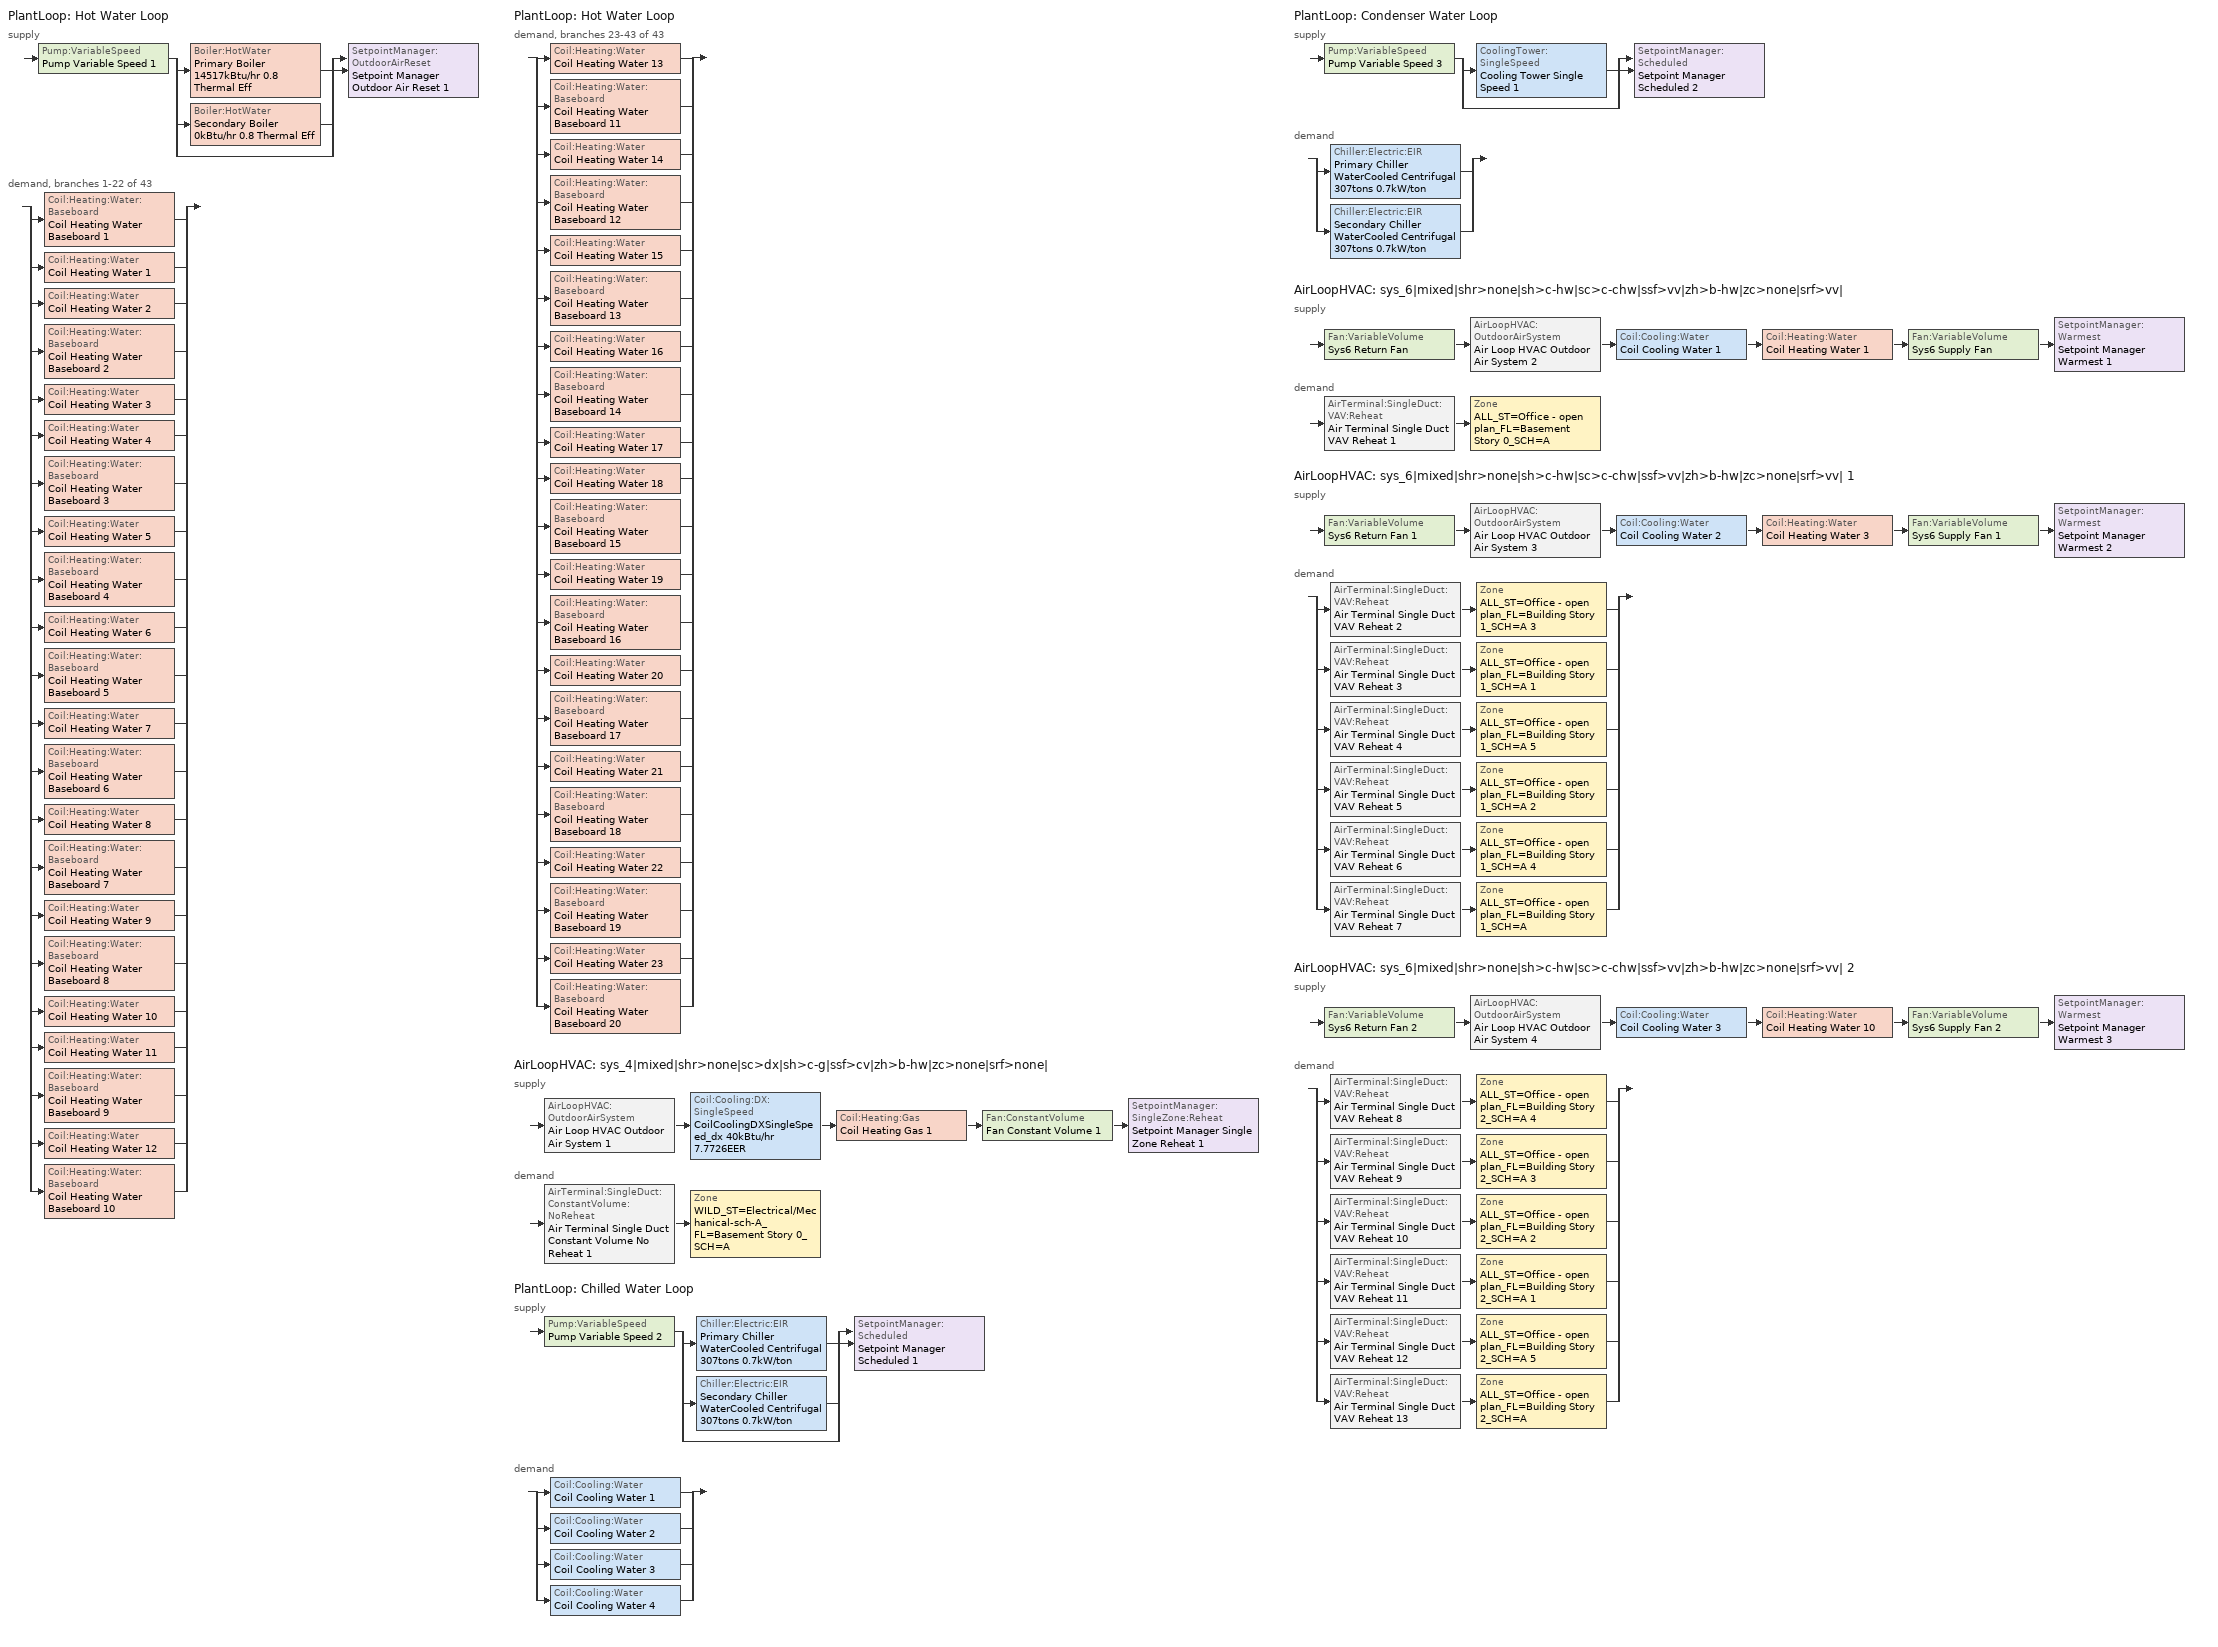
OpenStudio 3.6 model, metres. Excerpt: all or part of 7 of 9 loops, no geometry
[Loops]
PlantLoop 'Hot Water Loop'
 supply: Pump:VariableSpeed 'Pump Variable Speed 1' > split
  | Boiler:HotWater 'Primary Boiler 14517kBtu/hr 0.8 Thermal Eff'
  | Boiler:HotWater 'Secondary Boiler 0kBtu/hr 0.8 Thermal Eff'
  | bypass
  join > SetpointManager:OutdoorAirReset 'Setpoint Manager Outdoor Air Reset 1'
 demand, branches 1-22 of 43: split
  | Coil:Heating:Water:Baseboard 'Coil Heating Water Baseboard 1'
  | Coil:Heating:Water 'Coil Heating Water 1'
  | Coil:Heating:Water 'Coil Heating Water 2'
  | Coil:Heating:Water:Baseboard 'Coil Heating Water Baseboard 2'
  | Coil:Heating:Water 'Coil Heating Water 3'
  | Coil:Heating:Water 'Coil Heating Water 4'
  | Coil:Heating:Water:Baseboard 'Coil Heating Water Baseboard 3'
  | Coil:Heating:Water 'Coil Heating Water 5'
  | Coil:Heating:Water:Baseboard 'Coil Heating Water Baseboard 4'
  | Coil:Heating:Water 'Coil Heating Water 6'
  | Coil:Heating:Water:Baseboard 'Coil Heating Water Baseboard 5'
  | Coil:Heating:Water 'Coil Heating Water 7'
  | Coil:Heating:Water:Baseboard 'Coil Heating Water Baseboard 6'
  | Coil:Heating:Water 'Coil Heating Water 8'
  | Coil:Heating:Water:Baseboard 'Coil Heating Water Baseboard 7'
  | Coil:Heating:Water 'Coil Heating Water 9'
  | Coil:Heating:Water:Baseboard 'Coil Heating Water Baseboard 8'
  | Coil:Heating:Water 'Coil Heating Water 10'
  | Coil:Heating:Water 'Coil Heating Water 11'
  | Coil:Heating:Water:Baseboard 'Coil Heating Water Baseboard 9'
  | Coil:Heating:Water 'Coil Heating Water 12'
  | Coil:Heating:Water:Baseboard 'Coil Heating Water Baseboard 10'
PlantLoop 'Hot Water Loop'
 demand, branches 23-43 of 43: split
  | Coil:Heating:Water 'Coil Heating Water 13'
  | Coil:Heating:Water:Baseboard 'Coil Heating Water Baseboard 11'
  | Coil:Heating:Water 'Coil Heating Water 14'
  | Coil:Heating:Water:Baseboard 'Coil Heating Water Baseboard 12'
  | Coil:Heating:Water 'Coil Heating Water 15'
  | Coil:Heating:Water:Baseboard 'Coil Heating Water Baseboard 13'
  | Coil:Heating:Water 'Coil Heating Water 16'
  | Coil:Heating:Water:Baseboard 'Coil Heating Water Baseboard 14'
  | Coil:Heating:Water 'Coil Heating Water 17'
  | Coil:Heating:Water 'Coil Heating Water 18'
  | Coil:Heating:Water:Baseboard 'Coil Heating Water Baseboard 15'
  | Coil:Heating:Water 'Coil Heating Water 19'
  | Coil:Heating:Water:Baseboard 'Coil Heating Water Baseboard 16'
  | Coil:Heating:Water 'Coil Heating Water 20'
  | Coil:Heating:Water:Baseboard 'Coil Heating Water Baseboard 17'
  | Coil:Heating:Water 'Coil Heating Water 21'
  | Coil:Heating:Water:Baseboard 'Coil Heating Water Baseboard 18'
  | Coil:Heating:Water 'Coil Heating Water 22'
  | Coil:Heating:Water:Baseboard 'Coil Heating Water Baseboard 19'
  | Coil:Heating:Water 'Coil Heating Water 23'
  | Coil:Heating:Water:Baseboard 'Coil Heating Water Baseboard 20'
AirLoopHVAC 'sys_4|mixed|shr>none|sc>dx|sh>c-g|ssf>cv|zh>b-hw|zc>none|srf>none|'
 supply: AirLoopHVAC:OutdoorAirSystem 'Air Loop HVAC Outdoor Air System 1' > Coil:Cooling:DX:SingleSpeed 'CoilCoolingDXSingleSpeed_dx 40kBtu/hr 7.7726EER' > Coil:Heating:Gas 'Coil Heating Gas 1' > Fan:ConstantVolume 'Fan Constant Volume 1' > SetpointManager:SingleZone:Reheat 'Setpoint Manager Single Zone Reheat 1'
 demand: AirTerminal:SingleDuct:ConstantVolume:NoReheat 'Air Terminal Single Duct Constant Volume No Reheat 1' > Zone 'WILD_ST=Electrical/Mechanical-sch-A_FL=Basement Story 0_SCH=A'
PlantLoop 'Chilled Water Loop'
 supply: Pump:VariableSpeed 'Pump Variable Speed 2' > split
  | Chiller:Electric:EIR 'Primary Chiller WaterCooled Centrifugal 307tons 0.7kW/ton'
  | Chiller:Electric:EIR 'Secondary Chiller WaterCooled Centrifugal 307tons 0.7kW/ton'
  | bypass
  join > SetpointManager:Scheduled 'Setpoint Manager Scheduled 1'
 demand: split
  | Coil:Cooling:Water 'Coil Cooling Water 1'
  | Coil:Cooling:Water 'Coil Cooling Water 2'
  | Coil:Cooling:Water 'Coil Cooling Water 3'
  | Coil:Cooling:Water 'Coil Cooling Water 4'
PlantLoop 'Condenser Water Loop'
 supply: Pump:VariableSpeed 'Pump Variable Speed 3' > split
  | CoolingTower:SingleSpeed 'Cooling Tower Single Speed 1'
  | bypass
  join > SetpointManager:Scheduled 'Setpoint Manager Scheduled 2'
 demand: split
  | Chiller:Electric:EIR 'Primary Chiller WaterCooled Centrifugal 307tons 0.7kW/ton'
  | Chiller:Electric:EIR 'Secondary Chiller WaterCooled Centrifugal 307tons 0.7kW/ton'
AirLoopHVAC 'sys_6|mixed|shr>none|sh>c-hw|sc>c-chw|ssf>vv|zh>b-hw|zc>none|srf>vv|'
 supply: Fan:VariableVolume 'Sys6 Return Fan' > AirLoopHVAC:OutdoorAirSystem 'Air Loop HVAC Outdoor Air System 2' > Coil:Cooling:Water 'Coil Cooling Water 1' > Coil:Heating:Water 'Coil Heating Water 1' > Fan:VariableVolume 'Sys6 Supply Fan' > SetpointManager:Warmest 'Setpoint Manager Warmest 1'
 demand: AirTerminal:SingleDuct:VAV:Reheat 'Air Terminal Single Duct VAV Reheat 1' > Zone 'ALL_ST=Office - open plan_FL=Basement Story 0_SCH=A'
AirLoopHVAC 'sys_6|mixed|shr>none|sh>c-hw|sc>c-chw|ssf>vv|zh>b-hw|zc>none|srf>vv| 1'
 supply: Fan:VariableVolume 'Sys6 Return Fan 1' > AirLoopHVAC:OutdoorAirSystem 'Air Loop HVAC Outdoor Air System 3' > Coil:Cooling:Water 'Coil Cooling Water 2' > Coil:Heating:Water 'Coil Heating Water 3' > Fan:VariableVolume 'Sys6 Supply Fan 1' > SetpointManager:Warmest 'Setpoint Manager Warmest 2'
 demand: split
  | AirTerminal:SingleDuct:VAV:Reheat 'Air Terminal Single Duct VAV Reheat 2' > Zone 'ALL_ST=Office - open plan_FL=Building Story 1_SCH=A 3'
  | AirTerminal:SingleDuct:VAV:Reheat 'Air Terminal Single Duct VAV Reheat 3' > Zone 'ALL_ST=Office - open plan_FL=Building Story 1_SCH=A 1'
  | AirTerminal:SingleDuct:VAV:Reheat 'Air Terminal Single Duct VAV Reheat 4' > Zone 'ALL_ST=Office - open plan_FL=Building Story 1_SCH=A 5'
  | AirTerminal:SingleDuct:VAV:Reheat 'Air Terminal Single Duct VAV Reheat 5' > Zone 'ALL_ST=Office - open plan_FL=Building Story 1_SCH=A 2'
  | AirTerminal:SingleDuct:VAV:Reheat 'Air Terminal Single Duct VAV Reheat 6' > Zone 'ALL_ST=Office - open plan_FL=Building Story 1_SCH=A 4'
  | AirTerminal:SingleDuct:VAV:Reheat 'Air Terminal Single Duct VAV Reheat 7' > Zone 'ALL_ST=Office - open plan_FL=Building Story 1_SCH=A'
AirLoopHVAC 'sys_6|mixed|shr>none|sh>c-hw|sc>c-chw|ssf>vv|zh>b-hw|zc>none|srf>vv| 2'
 supply: Fan:VariableVolume 'Sys6 Return Fan 2' > AirLoopHVAC:OutdoorAirSystem 'Air Loop HVAC Outdoor Air System 4' > Coil:Cooling:Water 'Coil Cooling Water 3' > Coil:Heating:Water 'Coil Heating Water 10' > Fan:VariableVolume 'Sys6 Supply Fan 2' > SetpointManager:Warmest 'Setpoint Manager Warmest 3'
 demand: split
  | AirTerminal:SingleDuct:VAV:Reheat 'Air Terminal Single Duct VAV Reheat 8' > Zone 'ALL_ST=Office - open plan_FL=Building Story 2_SCH=A 4'
  | AirTerminal:SingleDuct:VAV:Reheat 'Air Terminal Single Duct VAV Reheat 9' > Zone 'ALL_ST=Office - open plan_FL=Building Story 2_SCH=A 3'
  | AirTerminal:SingleDuct:VAV:Reheat 'Air Terminal Single Duct VAV Reheat 10' > Zone 'ALL_ST=Office - open plan_FL=Building Story 2_SCH=A 2'
  | AirTerminal:SingleDuct:VAV:Reheat 'Air Terminal Single Duct VAV Reheat 11' > Zone 'ALL_ST=Office - open plan_FL=Building Story 2_SCH=A 1'
  | AirTerminal:SingleDuct:VAV:Reheat 'Air Terminal Single Duct VAV Reheat 12' > Zone 'ALL_ST=Office - open plan_FL=Building Story 2_SCH=A 5'
  | AirTerminal:SingleDuct:VAV:Reheat 'Air Terminal Single Duct VAV Reheat 13' > Zone 'ALL_ST=Office - open plan_FL=Building Story 2_SCH=A'
[Sizing:Zone] Zone Cooling Design Supply Air Temperature Input Method=TemperatureDifference; Zone Cooling Design Supply Air Temperature {C}=14; Zone Cooling Design Supply Air Temperature Difference {deltaC}=11; Zone Heating Design Supply Air Temperature Input Method=TemperatureDifference; Zone Heating Design Supply Air Temperature {C}=40; Zone Heating Design Supply Air Temperature Difference {deltaC}=21; Zone Cooling Design Supply Air Humidity Ratio {kg-H2O/kg-air}=0.0085; Zone Heating Design Supply Air Humidity Ratio {kg-H2O/kg-air}=0.008; Zone Heating Sizing Factor=1.3; Zone Cooling Sizing Factor=1.1; Cooling Design Air Flow Method=DesignDay; Heating Design Air Flow Method=DesignDay; Account for Dedicated Outdoor Air System=No; Dedicated Outdoor Air System Control Strategy=NeutralSupplyAir; Dedicated Outdoor Air Low Setpoint Temperature for Design {C}=autosize; Dedicated Outdoor Air High Setpoint Temperature for Design {C}=autosize; Zone Load Sizing Method=Sensible Load Only No Latent Load; Zone Latent Cooling Design Supply Air Humidity Ratio Input Method=HumidityRatioDifference; Zone Cooling Design Supply Air Humidity Ratio Difference {kgWater/kgDryAir}=0.005; Zone Latent Heating Design Supply Air Humidity Ratio Input Method=HumidityRatioDifference; Zone Humidification Design Supply Air Humidity Ratio Difference {kgWater/kgDryAir}=0.005
ALL_ST=Office - open plan_FL=Building Story 1_SCH=A; ALL_ST=Office - open plan_FL=Building Story 2_SCH=A; ALL_ST=Office - open plan_FL=Building Story 1_SCH=A 1; ALL_ST=Office - open plan_FL=Building Story 1_SCH=A 2; ALL_ST=Office - open plan_FL=Building Story 2_SCH=A 1; ALL_ST=Office - open plan_FL=Building Story 2_SCH=A 2; ALL_ST=Office - open plan_FL=Basement Story 0_SCH=A; ALL_ST=Office - open plan_FL=Building Story 1_SCH=A 3; ALL_ST=Office - open plan_FL=Building Story 2_SCH=A 3; ALL_ST=Office - open plan_FL=Building Story 2_SCH=A 4; ALL_ST=Office - open plan_FL=Building Story 1_SCH=A 4; ALL_ST=Office - open plan_FL=Building Story 2_SCH=A 5; ALL_ST=Office - open plan_FL=Building Story 1_SCH=A 5; WILD_ST=Electrical/Mechanical-sch-A_FL=Basement Story 0_SCH=A
[Zone equipment]
ALL_ST=Office - open plan_FL=Building Story 1_SCH=A: Air Terminal Single Duct VAV Reheat 7, Zone HVAC Baseboard Convective Water 8
ALL_ST=Office - open plan_FL=Building Story 2_SCH=A: Air Terminal Single Duct VAV Reheat 13, Zone HVAC Baseboard Convective Water 14
ALL_ST=Office - open plan_FL=Building Story 1_SCH=A 1: Air Terminal Single Duct VAV Reheat 3, Zone HVAC Baseboard Convective Water 4
ALL_ST=Office - open plan_FL=Building Story 1_SCH=A 2: Air Terminal Single Duct VAV Reheat 5, Zone HVAC Baseboard Convective Water 6
ALL_ST=Office - open plan_FL=Building Story 2_SCH=A 1: Air Terminal Single Duct VAV Reheat 11, Zone HVAC Baseboard Convective Water 12
ALL_ST=Office - open plan_FL=Building Story 2_SCH=A 2: Air Terminal Single Duct VAV Reheat 10, Zone HVAC Baseboard Convective Water 11
ALL_ST=Office - open plan_FL=Basement Story 0_SCH=A: Air Terminal Single Duct VAV Reheat 1, Zone HVAC Baseboard Convective Water 2
ALL_ST=Office - open plan_FL=Building Story 1_SCH=A 3: Air Terminal Single Duct VAV Reheat 2, Zone HVAC Baseboard Convective Water 3
ALL_ST=Office - open plan_FL=Building Story 2_SCH=A 3: Air Terminal Single Duct VAV Reheat 9, Zone HVAC Baseboard Convective Water 10
ALL_ST=Office - open plan_FL=Building Story 2_SCH=A 4: Air Terminal Single Duct VAV Reheat 8, Zone HVAC Baseboard Convective Water 9
ALL_ST=Office - open plan_FL=Building Story 1_SCH=A 4: Air Terminal Single Duct VAV Reheat 6, Zone HVAC Baseboard Convective Water 7
ALL_ST=Office - open plan_FL=Building Story 2_SCH=A 5: Air Terminal Single Duct VAV Reheat 12, Zone HVAC Baseboard Convective Water 13
ALL_ST=Office - open plan_FL=Building Story 1_SCH=A 5: Air Terminal Single Duct VAV Reheat 4, Zone HVAC Baseboard Convective Water 5
WILD_ST=Electrical/Mechanical-sch-A_FL=Basement Story 0_SCH=A: Air Terminal Single Duct Constant Volume No Reheat 1, Zone HVAC Baseboard Convective Water 1, Sys_4_zone_exhaust_fan
[PlantLoop] Glycol Concentration=0; Plant Loop Volume {m3}=Autocalculate; Load Distribution Scheme=Optimal
Name | Fluid Type
Hot Water Loop | Water
Chilled Water Loop; Condenser Water Loop
[Sizing:Plant] Sizing Option=NonCoincident; Zone Timesteps in Averaging Window=1; Coincident Sizing Factor Mode=None
Name | Loop Type | Design Loop Exit Temperature {C} | Loop Design Temperature Difference {deltaC}
Hot Water Loop | Heating | 82 | 16
Chilled Water Loop | Cooling | 7 | 6
Condenser Water Loop | Condenser | 29 | 6
[Pump:VariableSpeed] Pump Control Type=Intermittent; Skin Loss Radiative Fraction=0.5; Design Power Sizing Method=PowerPerFlowPerPressure; Design Electric Power per Unit Flow Rate {W/(m3/s)}=348701.1; Design Shaft Power per Unit Flow Rate per Unit Head {W-s/m3-Pa}=1.28205; Design Minimum Flow Rate Fraction=0
Name | Motor Efficiency
Pump Variable Speed 1 | 0.93
Pump Variable Speed 2 | 0.936
Pump Variable Speed 3 | 0.954
[Boiler:HotWater] Fuel Type=NaturalGas; Nominal Thermal Efficiency=0.8; Normalized Boiler Efficiency Curve=BOILER-EFFFPLR-NECB2011; Water Outlet Upper Temperature Limit {C}=99; Parasitic Electric Load {W}=0; Sizing Factor=1
Name | Nominal Capacity {W} | Minimum Part Load Ratio | Boiler Flow Mode
Primary Boiler 14517kBtu/hr 0.8 Thermal Eff | 4.25464e+06 | 0.25 | LeavingSetpointModulated
Secondary Boiler 0kBtu/hr 0.8 Thermal Eff | 0.001 |  | ConstantFlow
[SetpointManager:OutdoorAirReset]
Setpoint Manager Outdoor Air Reset 1: Control Variable=Temperature; Setpoint at Outdoor Low Temperature {C}=82; Outdoor Low Temperature {C}=-16; Setpoint at Outdoor High Temperature {C}=60; Outdoor High Temperature {C}=0; Setpoint Node or NodeList=Hot Water Loop Supply Outlet Node
[AirLoopHVAC] Design Supply Air Flow Rate {m3/s}=autosize; Design Return Air Flow Fraction of Supply Air Flow=1
Name | Availability Schedule
sys_4|mixed|shr>none|sc>dx|sh>c-g|ssf>cv|zh>b-hw|zc>none|srf>none| | sys_4|mixed|shr>none|sc>dx|sh>c-g|ssf>cv|zh>b-hw|zc>none|srf>none| Occ Sch
sys_6|mixed|shr>none|sh>c-hw|sc>c-chw|ssf>vv|zh>b-hw|zc>none|srf>vv| | sys_6|mixed|shr>none|sh>c-hw|sc>c-chw|ssf>vv|zh>b-hw|zc>none|srf>vv| Occ Sch
sys_6|mixed|shr>none|sh>c-hw|sc>c-chw|ssf>vv|zh>b-hw|zc>none|srf>vv| 1 | sys_6|mixed|shr>none|sh>c-hw|sc>c-chw|ssf>vv|zh>b-hw|zc>none|srf>vv| 1 Occ Sch
sys_6|mixed|shr>none|sh>c-hw|sc>c-chw|ssf>vv|zh>b-hw|zc>none|srf>vv| 2 | sys_6|mixed|shr>none|sh>c-hw|sc>c-chw|ssf>vv|zh>b-hw|zc>none|srf>vv| 2 Occ Sch
[Sizing:System] Design Outdoor Air Flow Rate {m3/s}=Autosize; Preheat Design Temperature {C}=7; Preheat Design Humidity Ratio {kg-H2O/kg-Air}=0.008; Precool Design Humidity Ratio {kg-H2O/kg-Air}=0.008; Central Cooling Design Supply Air Temperature {C}=13; 100% Outdoor Air in Cooling=No; 100% Outdoor Air in Heating=No; Central Cooling Design Supply Air Humidity Ratio {kg-H2O/kg-Air}=0.0085; Zone Maximum Outdoor Air Fraction=1; Cooling Supply Air Flow Rate Per Floor Area {m3/s-m2}=0.00996765; Cooling Fraction of Autosized Cooling Supply Air Flow Rate=1; Cooling Supply Air Flow Rate Per Unit Cooling Capacity {m3/s-W}=3.94755e-05; Heating Supply Air Flow Rate Per Floor Area {m3/s-m2}=0.00996765; Heating Fraction of Autosized Heating Supply Air Flow Rate=1; Heating Fraction of Autosized Cooling Supply Air Flow Rate=1; Heating Supply Air Flow Rate Per Unit Heating Capacity {m3/s-W}=3.15882e-05; Cooling Design Capacity Method=CoolingDesignCapacity; Cooling Design Capacity {W}=autosize; Cooling Design Capacity Per Floor Area {W/m2}=234.7; Fraction of Autosized Cooling Design Capacity=1; Heating Design Capacity Method=HeatingDesignCapacity; Heating Design Capacity {W}=autosize; Heating Design Capacity Per Floor Area {W/m2}=157; Fraction of Autosized Heating Design Capacity=1; Central Cooling Capacity Control Method=OnOff; Occupant Diversity=autosize
Name | Type of Load to Size On | Central Heating Maximum System Air Flow Ratio | Precool Design Temperature {C} | Central Heating Design Supply Air Temperature {C} | Sizing Option | Central Heating Design Supply Air Humidity Ratio {kg-H2O/kg-Air} | Cooling Design Air Flow Method | Cooling Design Air Flow Rate {m3/s} | Heating Design Air Flow Method | Heating Design Air Flow Rate {m3/s} | System Outdoor Air Method
sys_4|mixed|shr>none|sc>dx|sh>c-g|ssf>cv|zh>b-hw|zc>none|srf>none| | VentilationRequirement | 1 | 13 | 43 | NonCoincident | 0.008 | DesignDay | 0 | DesignDay | 0 | ZoneSum
sys_6|mixed|shr>none|sh>c-hw|sc>c-chw|ssf>vv|zh>b-hw|zc>none|srf>vv|; sys_6|mixed|shr>none|sh>c-hw|sc>c-chw|ssf>vv|zh>b-hw|zc>none|srf>vv| 1; sys_6|mixed|shr>none|sh>c-hw|sc>c-chw|ssf>vv|zh>b-hw|zc>none|srf>vv| 2 |  | 0.3 | 12.8 | 20
[Fan:ConstantVolume]
Fan Constant Volume 1: Availability Schedule=Always On Discrete; Fan Total Efficiency=0.39975; Pressure Rise {Pa}=640; Maximum Flow Rate {m3/s}=AutoSize; Motor Efficiency=0.615
[Coil:Heating:Gas]
Coil Heating Gas 1: Availability Schedule=Always On Discrete; Gas Burner Efficiency=0.8; Nominal Capacity {W}=AutoSize; Parasitic Electric Load {W}=0; Part Load Fraction Correlation Curve=FURNACE-EFFPLR-NECB2011; Parasitic Gas Load {W}=0
[Coil:Cooling:DX:SingleSpeed]
CoilCoolingDXSingleSpeed_dx 40kBtu/hr 7.7726EER: Availability Schedule=Always On Discrete; Rated Total Cooling Capacity {W}=autosize; Rated Sensible Heat Ratio=autosize; Rated COP {W/W}=2.72426; Rated Air Flow Rate {m3/s}=autosize; Rated Evaporator Fan Power Per Volume Flow Rate 2017 {W/(m3/s)}=773.3; Rated Evaporator Fan Power Per Volume Flow Rate 2023 {W/(m3/s)}=934.4; Total Cooling Capacity Function of Temperature Curve=DXCOOL-NECB2011-REF-CAPFT; Total Cooling Capacity Function of Flow Fraction Curve=DXCOOL-NECB2011-REF-CAPFFLOW; Energy Input Ratio Function of Temperature Curve=DXCOOL-NECB2011-REF-COOLEIRFT; Energy Input Ratio Function of Flow Fraction Curve=DXCOOL-NECB2011-REF-COOLEIRFFLOW; Part Load Fraction Correlation Curve=DXCOOL-NECB2011-REF-COOLPLFFPLR; Minimum Outdoor Dry-Bulb Temperature for Compressor Operation {C}=-25; Nominal Time for Condensate Removal to Begin {s}=0; Ratio of Initial Moisture Evaporation Rate and Steady State Latent Capacity=0; Maximum Cycling Rate {cycles/hr}=0; Latent Capacity Time Constant {s}=0; Condenser Type=AirCooled; Evaporative Condenser Effectiveness=0.9; Evaporative Condenser Air Flow Rate {m3/s}=autosize; Evaporative Condenser Pump Rated Power Consumption {W}=autosize; Crankcase Heater Capacity {W}=0; Maximum Outdoor Dry-Bulb Temperature for Crankcase Heater Operation {C}=10; Basin Heater Capacity {W/K}=0; Basin Heater Setpoint Temperature {C}=2
[Controller:OutdoorAir] Minimum Outdoor Air Flow Rate {m3/s}=autosize; Maximum Outdoor Air Flow Rate {m3/s}=Autosize; Economizer Control Action Type=ModulateFlow; Lockout Type=NoLockout; Minimum Limit Type=FixedMinimum; High Humidity Control=No; Heat Recovery Bypass Control Type=BypassWhenWithinEconomizerLimits
Name | Economizer Control Type | Economizer Maximum Limit Dry-Bulb Temperature {C} | Economizer Maximum Limit Enthalpy {J/kg} | Economizer Minimum Limit Dry-Bulb Temperature {C} | Minimum Outdoor Air Schedule | Controller Mechanical Ventilation
Controller Outdoor Air 1 | NoEconomizer | 28 | 64000 | -100 | sys_4|mixed|shr>none|sc>dx|sh>c-g|ssf>cv|zh>b-hw|zc>none|srf>none| Occ Sch | Controller Mechanical Ventilation 1
Controller Outdoor Air 2 | DifferentialEnthalpy |  |  |  | sys_6|mixed|shr>none|sh>c-hw|sc>c-chw|ssf>vv|zh>b-hw|zc>none|srf>vv| Occ Sch | Controller Mechanical Ventilation 2
Controller Outdoor Air 3 | DifferentialEnthalpy |  |  |  | sys_6|mixed|shr>none|sh>c-hw|sc>c-chw|ssf>vv|zh>b-hw|zc>none|srf>vv| 1 Occ Sch | Controller Mechanical Ventilation 3
Controller Outdoor Air 4 | DifferentialEnthalpy |  |  |  | sys_6|mixed|shr>none|sh>c-hw|sc>c-chw|ssf>vv|zh>b-hw|zc>none|srf>vv| 2 Occ Sch | Controller Mechanical Ventilation 4
[Controller:MechanicalVentilation] Availability Schedule=Always On Discrete; System Outdoor Air Method=ZoneSum
Controller Mechanical Ventilation 1; Controller Mechanical Ventilation 2; Controller Mechanical Ventilation 3; Controller Mechanical Ventilation 4
[AirLoopHVAC:OutdoorAirSystem]
Name | Controller
Air Loop HVAC Outdoor Air System 1 | Controller Outdoor Air 1
Air Loop HVAC Outdoor Air System 2 | Controller Outdoor Air 2
Air Loop HVAC Outdoor Air System 3 | Controller Outdoor Air 3
Air Loop HVAC Outdoor Air System 4 | Controller Outdoor Air 4
[SetpointManager:SingleZone:Reheat]
Setpoint Manager Single Zone Reheat 1: Minimum Supply Air Temperature {C}=13; Maximum Supply Air Temperature {C}=43; Control Zone=WILD_ST=Electrical/Mechanical-sch-A_FL=Basement Story 0_SCH=A; Setpoint Node or NodeList=sys_4|mixed|shr>none|sc>dx|sh>c-g|ssf>cv|zh>b-hw|zc>none|srf>none| Supply Outlet Node
[AirTerminal:SingleDuct:ConstantVolume:NoReheat]
Air Terminal Single Duct Constant Volume No Reheat 1: Availability Schedule=Always On Discrete; Maximum Air Flow Rate {m3/s}=AutoSize
[Coil:Heating:Water:Baseboard] Heating Design Capacity Method=HeatingDesignCapacity; Heating Design Capacity {W}=autosize; Heating Design Capacity Per Floor Area {W/m2}=0; Fraction of Autosized Heating Design Capacity=0.8
Coil Heating Water Baseboard 1; Coil Heating Water Baseboard 2; Coil Heating Water Baseboard 3; Coil Heating Water Baseboard 4; Coil Heating Water Baseboard 5; Coil Heating Water Baseboard 6; Coil Heating Water Baseboard 7; Coil Heating Water Baseboard 8; Coil Heating Water Baseboard 9; Coil Heating Water Baseboard 10; Coil Heating Water Baseboard 11; Coil Heating Water Baseboard 12; Coil Heating Water Baseboard 13; Coil Heating Water Baseboard 14; Coil Heating Water Baseboard 15; Coil Heating Water Baseboard 16; Coil Heating Water Baseboard 17; Coil Heating Water Baseboard 18; Coil Heating Water Baseboard 19; Coil Heating Water Baseboard 20
[ZoneHVAC:Baseboard:Convective:Water] Availability Schedule=Always On Discrete
Name | Heating Coil
Zone HVAC Baseboard Convective Water 1 | Coil Heating Water Baseboard 1
Zone HVAC Baseboard Convective Water 2 | Coil Heating Water Baseboard 2
Zone HVAC Baseboard Convective Water 3 | Coil Heating Water Baseboard 3
Zone HVAC Baseboard Convective Water 4 | Coil Heating Water Baseboard 4
Zone HVAC Baseboard Convective Water 5 | Coil Heating Water Baseboard 5
Zone HVAC Baseboard Convective Water 6 | Coil Heating Water Baseboard 6
Zone HVAC Baseboard Convective Water 7 | Coil Heating Water Baseboard 7
Zone HVAC Baseboard Convective Water 8 | Coil Heating Water Baseboard 8
Zone HVAC Baseboard Convective Water 9 | Coil Heating Water Baseboard 9
Zone HVAC Baseboard Convective Water 10 | Coil Heating Water Baseboard 10
Zone HVAC Baseboard Convective Water 11 | Coil Heating Water Baseboard 11
Zone HVAC Baseboard Convective Water 12 | Coil Heating Water Baseboard 12
Zone HVAC Baseboard Convective Water 13 | Coil Heating Water Baseboard 13
Zone HVAC Baseboard Convective Water 14 | Coil Heating Water Baseboard 14
Zone HVAC Baseboard Convective Water 15 | Coil Heating Water Baseboard 15
Zone HVAC Baseboard Convective Water 16 | Coil Heating Water Baseboard 16
Zone HVAC Baseboard Convective Water 17 | Coil Heating Water Baseboard 17
Zone HVAC Baseboard Convective Water 18 | Coil Heating Water Baseboard 18
Zone HVAC Baseboard Convective Water 19 | Coil Heating Water Baseboard 19
Zone HVAC Baseboard Convective Water 20 | Coil Heating Water Baseboard 20
[Fan:ZoneExhaust]
Sys_4_zone_exhaust_fan: Fan Total Efficiency=0.137637; Pressure Rise {Pa}=124.544; Maximum Flow Rate {m3/s}=0.705974; System Availability Manager Coupling Mode=Coupled
[Chiller:Electric:EIR] Reference Capacity {W}=1.07905e+06; Reference COP {W/W}=5.2; Reference Chilled Water Flow Rate {m3/s}=Autosize; Cooling Capacity Function of Temperature Curve=WaterCooled_Centrifugal_CAPFT_NECB2011; Electric Input to Cooling Output Ratio Function of Temperature Curve=WaterCooled_Centrifugal_EIRFT_NECB2011; Electric Input to Cooling Output Ratio Function of Part Load Ratio Curve=WaterCooled_Centrifugal_EIRFPLR_NECB2011; Minimum Part Load Ratio=0.25; Minimum Unloading Ratio=0.25; Condenser Type=WaterCooled; Chiller Flow Mode=LeavingSetpointModulated; Design Heat Recovery Water Flow Rate {m3/s}=Autosize; Sizing Factor=1; Basin Heater Capacity {W/K}=0; Basin Heater Setpoint Temperature {C}=10; Condenser Heat Recovery Relative Capacity Fraction=1
Primary Chiller WaterCooled Centrifugal 307tons 0.7kW/ton; Secondary Chiller WaterCooled Centrifugal 307tons 0.7kW/ton
[SetpointManager:Scheduled] Control Variable=Temperature
Name | Schedule | Setpoint Node or NodeList
Setpoint Manager Scheduled 1 | CHW Temp | Chilled Water Loop Supply Outlet Node
Setpoint Manager Scheduled 2 | CW Temp | Condenser Water Loop Supply Outlet Node
[CoolingTower:SingleSpeed]
Cooling Tower Single Speed 1: Design Water Flow Rate {m3/s}=autosize; Design Air Flow Rate {m3/s}=autosize; Fan Power at Design Air Flow Rate {W}=38596.6; U-Factor Times Area Value at Design Air Flow Rate {W/K}=autosize; Air Flow Rate in Free Convection Regime {m3/s}=autosize; U-Factor Times Area Value at Free Convection Air Flow Rate {W/K}=autosize; Performance Input Method=UFactorTimesAreaAndDesignWaterFlowRate; Free Convection Capacity {W}=0; Basin Heater Capacity {W/K}=0; Basin Heater Setpoint Temperature {C}=2; Evaporation Loss Mode=LossFactor; Evaporation Loss Factor {percent/K}=0.2; Drift Loss Percent {percent}=0.008; Blowdown Calculation Mode=ConcentrationRatio; Blowdown Concentration Ratio=3; Capacity Control=FanCycling; Number of Cells=2; Cell Control=MinimalCell; Cell Minimum  Water Flow Rate Fraction=0.33; Cell Maximum Water Flow Rate Fraction=2.5; Sizing Factor=1; Free Convection Air Flow Rate Sizing Factor=0.1; Free Convection U-Factor Times Area Value Sizing Factor=0.1; Heat Rejection Capacity and Nominal Capacity Sizing Ratio=1.25; Free Convection Nominal Capacity Sizing Factor=0.1; Design Inlet Air Dry-Bulb Temperature {C}=35; Design Inlet Air Wet-Bulb Temperature {C}=24; Design Approach Temperature {deltaC}=5; Design Range Temperature {deltaC}=6
[Fan:VariableVolume] Availability Schedule=Always On Discrete; Maximum Flow Rate {m3/s}=Autosize; Fan Power Minimum Flow Rate Input Method=Fraction; Fan Power Minimum Air Flow Rate {m3/s}=0; Motor In Airstream Fraction=1; Fan Power Coefficient 5=0
Name | Fan Total Efficiency | Pressure Rise {Pa} | Fan Power Minimum Flow Fraction | Motor Efficiency | Fan Power Coefficient 1 | Fan Power Coefficient 2 | Fan Power Coefficient 3 | Fan Power Coefficient 4
Sys6 Supply Fan | 0.549965 | 1000 | 0.68 | 0.8461 | -2.4176 | 9.5874 | -11.559 | 5.4009
Sys6 Return Fan; Sys6 Return Fan 1 | 0.299975 | 250 | 0.68 | 0.4615 | -2.4176 | 9.5874 | -11.559 | 5.4009
Sys6 Supply Fan 1 | 0.549965 | 1000 | 0.5 | 0.8461 | -4.1457 | 16.803 | -19.471 | 7.8488
Sys6 Supply Fan 2 | 0.549965 | 1000 | 0.22 | 0.8461 | -0.3477 | 4.0976 | -5.0024 | 2.268
Sys6 Return Fan 2 | 0.299975 | 250 | 0.22 | 0.4615 | -0.3477 | 4.0976 | -5.0024 | 2.268
[Coil:Heating:Water] Availability Schedule=Always On Discrete
Name | Performance Input Method | Rated Capacity {W}
Coil Heating Water 1; Coil Heating Water 3; Coil Heating Water 10; Coil Heating Water 17
Coil Heating Water 2 | NominalCapacity | 20635.2
Coil Heating Water 4 | NominalCapacity | 77750.8
Coil Heating Water 5 | NominalCapacity | 3115.4
Coil Heating Water 6 | NominalCapacity | 22672.5
Coil Heating Water 7 | NominalCapacity | 18369
Coil Heating Water 8 | NominalCapacity | 12298.5
Coil Heating Water 9 | NominalCapacity | 18893.8
Coil Heating Water 11 | NominalCapacity | 494808
Coil Heating Water 12 | NominalCapacity | 29224.7
Coil Heating Water 13 | NominalCapacity | 233780
Coil Heating Water 14 | NominalCapacity | 186156
Coil Heating Water 15 | NominalCapacity | 144122
Coil Heating Water 16 | NominalCapacity | 209856
Coil Heating Water 18 | NominalCapacity | 72342.9
Coil Heating Water 19 | NominalCapacity | 2900.21
Coil Heating Water 20 | NominalCapacity | 23798.7
Coil Heating Water 21 | NominalCapacity | 17296.7
Coil Heating Water 22 | NominalCapacity | 23503.9
Coil Heating Water 23 | NominalCapacity | 20871.9
[Controller:WaterCoil]
Name | Water Coil | Action | Controller Convergence Tolerance {deltaC}
Controller Water Coil 1 | Coil Heating Water 1 | Normal | 0.0001
Controller Water Coil 2 | Coil Cooling Water 1 | Reverse
Controller Water Coil 3 | Coil Heating Water 2 | Normal | 0.0001
Controller Water Coil 4 | Coil Heating Water 3 | Normal | 0.0001
Controller Water Coil 5 | Coil Cooling Water 2 | Reverse
Controller Water Coil 6 | Coil Heating Water 4 | Normal | 0.0001
Controller Water Coil 7 | Coil Heating Water 5 | Normal | 0.0001
Controller Water Coil 8 | Coil Heating Water 6 | Normal | 0.0001
Controller Water Coil 9 | Coil Heating Water 7 | Normal | 0.0001
Controller Water Coil 10 | Coil Heating Water 8 | Normal | 0.0001
Controller Water Coil 11 | Coil Heating Water 9 | Normal | 0.0001
Controller Water Coil 12 | Coil Heating Water 10 | Normal | 0.0001
Controller Water Coil 13 | Coil Cooling Water 3 | Reverse
Controller Water Coil 14 | Coil Heating Water 11 | Normal | 0.0001
Controller Water Coil 15 | Coil Heating Water 12 | Normal | 0.0001
Controller Water Coil 16 | Coil Heating Water 13 | Normal | 0.0001
Controller Water Coil 17 | Coil Heating Water 14 | Normal | 0.0001
Controller Water Coil 18 | Coil Heating Water 15 | Normal | 0.0001
Controller Water Coil 19 | Coil Heating Water 16 | Normal | 0.0001
Controller Water Coil 20 | Coil Heating Water 17 | Normal | 0.0001
Controller Water Coil 21 | Coil Cooling Water 4 | Reverse
Controller Water Coil 22 | Coil Heating Water 18 | Normal | 0.0001
Controller Water Coil 23 | Coil Heating Water 19 | Normal | 0.0001
Controller Water Coil 24 | Coil Heating Water 20 | Normal | 0.0001
Controller Water Coil 25 | Coil Heating Water 21 | Normal | 0.0001
Controller Water Coil 26 | Coil Heating Water 22 | Normal | 0.0001
Controller Water Coil 27 | Coil Heating Water 23 | Normal | 0.0001
[Coil:Cooling:Water] Availability Schedule=Always On Discrete
Coil Cooling Water 1; Coil Cooling Water 2; Coil Cooling Water 3; Coil Cooling Water 4
[SetpointManager:Warmest] Control Variable=Temperature; Minimum Setpoint Temperature {C}=13; Maximum Setpoint Temperature {C}=43; Strategy=MaximumTemperature
Name | Setpoint Node or NodeList
Setpoint Manager Warmest 1 | sys_6|mixed|shr>none|sh>c-hw|sc>c-chw|ssf>vv|zh>b-hw|zc>none|srf>vv| Supply Outlet Node
Setpoint Manager Warmest 2 | sys_6|mixed|shr>none|sh>c-hw|sc>c-chw|ssf>vv|zh>b-hw|zc>none|srf>vv| 1 Supply Outlet Node
Setpoint Manager Warmest 3 | sys_6|mixed|shr>none|sh>c-hw|sc>c-chw|ssf>vv|zh>b-hw|zc>none|srf>vv| 2 Supply Outlet Node
[AirTerminal:SingleDuct:VAV:Reheat] Availability Schedule=Always On Discrete; Maximum Air Flow Rate {m3/s}=AutoSize; Zone Minimum Air Flow Input Method=Constant; Constant Minimum Air Flow Fraction=0.3; Maximum Hot Water or Steam Flow Rate {m3/s}=AutoSize; Minimum Hot Water or Steam Flow Rate {m3/s}=0; Convergence Tolerance=0.001; Damper Heating Action=Normal; Maximum Flow per Zone Floor Area During Reheat {m3/s-m2}=AutoSize; Maximum Reheat Air Temperature {C}=43; Control For Outdoor Air=No
Name | Fixed Minimum Air Flow Rate {m3/s} | Reheat Coil | Maximum Flow Fraction During Reheat
Air Terminal Single Duct VAV Reheat 1 | 1.56736 | Coil Heating Water 2 | AutoSize
Air Terminal Single Duct VAV Reheat 2 | 4.99224 | Coil Heating Water 4 | 0.5
Air Terminal Single Duct VAV Reheat 3 | 0.0724055 | Coil Heating Water 5 | 0.5
Air Terminal Single Duct VAV Reheat 4 | 0.626839 | Coil Heating Water 6 | 0.5
Air Terminal Single Duct VAV Reheat 5 | 0.40395 | Coil Heating Water 7 | 0.5
Air Terminal Single Duct VAV Reheat 6 | 0.626826 | Coil Heating Water 8 | 0.5
Air Terminal Single Duct VAV Reheat 7 | 0.40395 | Coil Heating Water 9 | 0.5
Air Terminal Single Duct VAV Reheat 8 | 4.99224 | Coil Heating Water 11 | 0.5
Air Terminal Single Duct VAV Reheat 9 | 0.0724055 | Coil Heating Water 12 | 0.5
Air Terminal Single Duct VAV Reheat 10 | 0.626839 | Coil Heating Water 13 | 0.5
Air Terminal Single Duct VAV Reheat 11 | 0.40395 | Coil Heating Water 14 | 0.5
Air Terminal Single Duct VAV Reheat 12 | 0.626826 | Coil Heating Water 15 | 0.5
Air Terminal Single Duct VAV Reheat 13 | 0.40395 | Coil Heating Water 16 | 0.5
[Schedule:Ruleset]
Name | Default Day Schedule | Summer Design Day Schedule | Winter Design Day Schedule
CHW Temp | Schedule Day 3
CW Temp | Schedule Day 4
sys_4|mixed|shr>none|sc>dx|sh>c-g|ssf>cv|zh>b-hw|zc>none|srf>none| Occ Sch | sys_4|mixed|shr>none|sc>dx|sh>c-g|ssf>cv|zh>b-hw|zc>none|srf>none| Occ Sch Default | sys_4|mixed|shr>none|sc>dx|sh>c-g|ssf>cv|zh>b-hw|zc>none|srf>none| Occ Sch Summer Design Day | sys_4|mixed|shr>none|sc>dx|sh>c-g|ssf>cv|zh>b-hw|zc>none|srf>none| Occ Sch Winter Design Day
sys_6|mixed|shr>none|sh>c-hw|sc>c-chw|ssf>vv|zh>b-hw|zc>none|srf>vv| Occ Sch | sys_6|mixed|shr>none|sh>c-hw|sc>c-chw|ssf>vv|zh>b-hw|zc>none|srf>vv| Occ Sch Default | sys_6|mixed|shr>none|sh>c-hw|sc>c-chw|ssf>vv|zh>b-hw|zc>none|srf>vv| Occ Sch Summer Design Day | sys_6|mixed|shr>none|sh>c-hw|sc>c-chw|ssf>vv|zh>b-hw|zc>none|srf>vv| Occ Sch Winter Design Day
sys_6|mixed|shr>none|sh>c-hw|sc>c-chw|ssf>vv|zh>b-hw|zc>none|srf>vv| 1 Occ Sch | sys_6|mixed|shr>none|sh>c-hw|sc>c-chw|ssf>vv|zh>b-hw|zc>none|srf>vv| 1 Occ Sch Default | sys_6|mixed|shr>none|sh>c-hw|sc>c-chw|ssf>vv|zh>b-hw|zc>none|srf>vv| 1 Occ Sch Summer Design Day | sys_6|mixed|shr>none|sh>c-hw|sc>c-chw|ssf>vv|zh>b-hw|zc>none|srf>vv| 1 Occ Sch Winter Design Day
sys_6|mixed|shr>none|sh>c-hw|sc>c-chw|ssf>vv|zh>b-hw|zc>none|srf>vv| 2 Occ Sch | sys_6|mixed|shr>none|sh>c-hw|sc>c-chw|ssf>vv|zh>b-hw|zc>none|srf>vv| 2 Occ Sch Default | sys_6|mixed|shr>none|sh>c-hw|sc>c-chw|ssf>vv|zh>b-hw|zc>none|srf>vv| 2 Occ Sch Summer Design Day | sys_6|mixed|shr>none|sh>c-hw|sc>c-chw|ssf>vv|zh>b-hw|zc>none|srf>vv| 2 Occ Sch Winter Design Day
[Schedule:Day]
Schedule Day 3; wkdCHW Temp 1; satCHW Temp 1; sunCHW Temp 1: 1, 0, 7, 2, 0, 7, 3, 0, 7, 4, 0, 7, 5, 0, 7, 6, 0, 7, 7, 0, 7, 8, 0, 7, 9, 0, 7, 10, 0, 7, 11, 0, 7, 12, 0, 7, 13, 0, 7, 14, 0, 7, 15, 0, 7, 16, 0, 7, 17, 0, 7, 18, 0, 7, 19, 0, 7, 20, 0, 7, 21, 0, 7, 22, 0, 7, 23, 0, 7, 24, 0, 7
Schedule Day 4; wkdCW Temp 1; satCW Temp 1; sunCW Temp 1: 1, 0, 29, 2, 0, 29, 3, 0, 29, 4, 0, 29, 5, 0, 29, 6, 0, 29, 7, 0, 29, 8, 0, 29, 9, 0, 29, 10, 0, 29, 11, 0, 29, 12, 0, 29, 13, 0, 29, 14, 0, 29, 15, 0, 29, 16, 0, 29, 17, 0, 29, 18, 0, 29, 19, 0, 29, 20, 0, 29, 21, 0, 29, 22, 0, 29, 23, 0, 29, 24, 0, 29
sys_4|mixed|shr>none|sc>dx|sh>c-g|ssf>cv|zh>b-hw|zc>none|srf>none| Occ Sch Default; sys_6|mixed|shr>none|sh>c-hw|sc>c-chw|ssf>vv|zh>b-hw|zc>none|srf>vv| Occ Sch Default; sys_6|mixed|shr>none|sh>c-hw|sc>c-chw|ssf>vv|zh>b-hw|zc>none|srf>vv| 1 Occ Sch Default; sys_6|mixed|shr>none|sh>c-hw|sc>c-chw|ssf>vv|zh>b-hw|zc>none|srf>vv| 2 Occ Sch Default: 8, 0, 0, 19, 0, 1, 24, 0, 0
sys_4|mixed|shr>none|sc>dx|sh>c-g|ssf>cv|zh>b-hw|zc>none|srf>none| Occ Sch Winter Design Day; sys_4|mixed|shr>none|sc>dx|sh>c-g|ssf>cv|zh>b-hw|zc>none|srf>none| Occ Sch Summer Design Day; sys_6|mixed|shr>none|sh>c-hw|sc>c-chw|ssf>vv|zh>b-hw|zc>none|srf>vv| Occ Sch Winter Design Day; sys_6|mixed|shr>none|sh>c-hw|sc>c-chw|ssf>vv|zh>b-hw|zc>none|srf>vv| Occ Sch Summer Design Day; sys_6|mixed|shr>none|sh>c-hw|sc>c-chw|ssf>vv|zh>b-hw|zc>none|srf>vv| 1 Occ Sch Winter Design Day; sys_6|mixed|shr>none|sh>c-hw|sc>c-chw|ssf>vv|zh>b-hw|zc>none|srf>vv| 1 Occ Sch Summer Design Day; sys_6|mixed|shr>none|sh>c-hw|sc>c-chw|ssf>vv|zh>b-hw|zc>none|srf>vv| 2 Occ Sch Winter Design Day; sys_6|mixed|shr>none|sh>c-hw|sc>c-chw|ssf>vv|zh>b-hw|zc>none|srf>vv| 2 Occ Sch Summer Design Day: 24, 0, 1
sys_4|mixed|shr>none|sc>dx|sh>c-g|ssf>cv|zh>b-hw|zc>none|srf>none| Occ Sch Sunday; sys_6|mixed|shr>none|sh>c-hw|sc>c-chw|ssf>vv|zh>b-hw|zc>none|srf>vv| Occ Sch Sunday; sys_6|mixed|shr>none|sh>c-hw|sc>c-chw|ssf>vv|zh>b-hw|zc>none|srf>vv| 1 Occ Sch Sunday; sys_6|mixed|shr>none|sh>c-hw|sc>c-chw|ssf>vv|zh>b-hw|zc>none|srf>vv| 2 Occ Sch Sunday: 24, 0, 0
[Schedule:Rule] Date Specification Type=DateRange; Start Month=1; Start Day=1; End Month=12; End Day=31
Name | Schedule Ruleset | Rule Order | Day Schedule | Apply Sunday | Apply Monday | Apply Tuesday | Apply Wednesday | Apply Thursday | Apply Friday | Apply Saturday
wkdCHW Temp rule | CHW Temp | 2 | wkdCHW Temp 1 | No | Yes | Yes | Yes | Yes | Yes | No
satCHW Temprule | CHW Temp | 1 | satCHW Temp 1 | No | No | No | No | No | No | Yes
sunCHW Temprule | CHW Temp | 0 | sunCHW Temp 1 | Yes | No | No | No | No | No | No
wkdCW Temp rule | CW Temp | 2 | wkdCW Temp 1 | No | Yes | Yes | Yes | Yes | Yes | No
satCW Temprule | CW Temp | 1 | satCW Temp 1 | No | No | No | No | No | No | Yes
sunCW Temprule | CW Temp | 0 | sunCW Temp 1 | Yes | No | No | No | No | No | No
sys_4|mixed|shr>none|sc>dx|sh>c-g|ssf>cv|zh>b-hw|zc>none|srf>none| Occ Sch Sunday Rule | sys_4|mixed|shr>none|sc>dx|sh>c-g|ssf>cv|zh>b-hw|zc>none|srf>none| Occ Sch | 0 | sys_4|mixed|shr>none|sc>dx|sh>c-g|ssf>cv|zh>b-hw|zc>none|srf>none| Occ Sch Sunday | Yes |  |  |  |  |  | Yes
sys_6|mixed|shr>none|sh>c-hw|sc>c-chw|ssf>vv|zh>b-hw|zc>none|srf>vv| Occ Sch Sunday Rule | sys_6|mixed|shr>none|sh>c-hw|sc>c-chw|ssf>vv|zh>b-hw|zc>none|srf>vv| Occ Sch | 0 | sys_6|mixed|shr>none|sh>c-hw|sc>c-chw|ssf>vv|zh>b-hw|zc>none|srf>vv| Occ Sch Sunday | Yes |  |  |  |  |  | Yes
sys_6|mixed|shr>none|sh>c-hw|sc>c-chw|ssf>vv|zh>b-hw|zc>none|srf>vv| 1 Occ Sch Sunday Rule | sys_6|mixed|shr>none|sh>c-hw|sc>c-chw|ssf>vv|zh>b-hw|zc>none|srf>vv| 1 Occ Sch | 0 | sys_6|mixed|shr>none|sh>c-hw|sc>c-chw|ssf>vv|zh>b-hw|zc>none|srf>vv| 1 Occ Sch Sunday | Yes |  |  |  |  |  | Yes
sys_6|mixed|shr>none|sh>c-hw|sc>c-chw|ssf>vv|zh>b-hw|zc>none|srf>vv| 2 Occ Sch Sunday Rule | sys_6|mixed|shr>none|sh>c-hw|sc>c-chw|ssf>vv|zh>b-hw|zc>none|srf>vv| 2 Occ Sch | 0 | sys_6|mixed|shr>none|sh>c-hw|sc>c-chw|ssf>vv|zh>b-hw|zc>none|srf>vv| 2 Occ Sch Sunday | Yes |  |  |  |  |  | Yes
[Schedule:Constant]
Always On Discrete: Value=1
[Curve:Biquadratic] Minimum Value of y=24
Name | Coefficient1 Constant | Coefficient2 x | Coefficient3 x**2 | Coefficient4 y | Coefficient5 y**2 | Coefficient6 x*y | Minimum Value of x | Maximum Value of x | Maximum Value of y
DXCOOL-NECB2011-REF-CAPFT | 0.867905 | 0.0142459 | 0.00055436 | -0.0075575 | 3.3e-05 | -0.0001918 | 13 | 24 | 46
DXCOOL-NECB2011-REF-COOLEIRFT | 0.114171 | 0.0281822 | -0.0004199 | 0.0214108 | 0.000161028 | -0.000679104 | 13 | 24 | 46
WaterCooled_Centrifugal_CAPFT_NECB2011 | 0.707908 | -0.00200657 | -0.00259605 | 0.0300588 | -0.00105643 | 0.0020457 | 5 | 10 | 35
WaterCooled_Centrifugal_EIRFT_NECB2011 | 0.560523 | -0.0137816 | 6.56424e-05 | 0.0132194 | 0.000268596 | -0.000501131 | 5 | 10 | 35
[Curve:Quadratic]
Name | Coefficient1 Constant | Coefficient2 x | Coefficient3 x**2 | Minimum Value of x | Maximum Value of x
DXCOOL-NECB2011-REF-CAPFFLOW | 0.8 | 0.2 | 0 | 0.5 | 1.5
DXCOOL-NECB2011-REF-COOLEIRFFLOW | 1.1552 | -0.1808 | 0.0256 | 0.5 | 1.5
WaterCooled_Centrifugal_EIRFPLR_NECB2011 | 0.171493 | 0.588202 | 0.237373 | 0 | 1
[Curve:Cubic] Maximum Value of x=1
Name | Coefficient1 Constant | Coefficient2 x | Coefficient3 x**2 | Coefficient4 x**3 | Minimum Value of x
DXCOOL-NECB2011-REF-COOLPLFFPLR | 0.0277 | 4.9151 | -8.184 | 4.2702 | 0.7
BOILER-EFFFPLR-NECB2011 | 0.3831 | 2.0567 | -2.6469 | 1.2148 | 0
FURNACE-EFFPLR-NECB2011 | 0.722 | 0.8211 | -1.0396 | 0.5 | 0
